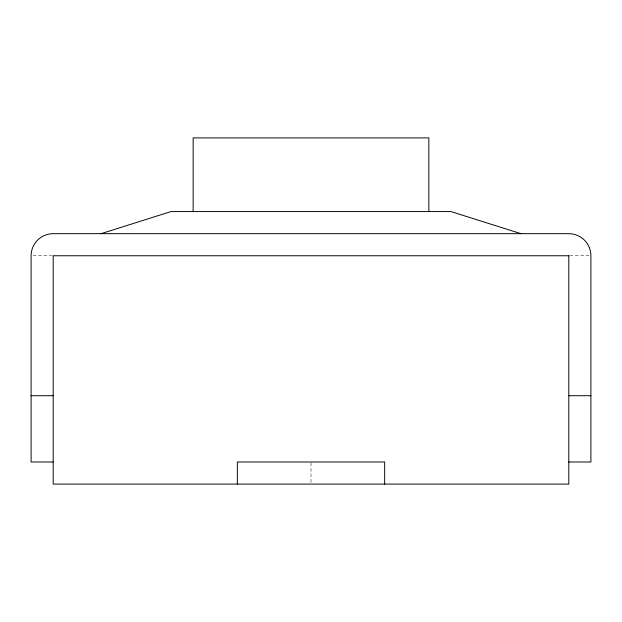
<?xml version="1.0" encoding="UTF-8"?>
<svg xmlns="http://www.w3.org/2000/svg" width="622" height="622" viewBox="0 0 622 622"><rect width="100%" height="100%" fill="white"/><g stroke="black" fill="none" stroke-linecap="round" stroke-linejoin="round"><path stroke-width="0.47" stroke-dasharray="3.11 2.33" d="M33.02 255.759L52.24 255.759M569.76 255.759L588.98 255.759M311 462.962L311 483.138"/><path stroke-width="0.93" d="M101.075 233.662L171.05 211.566L450.95 211.566L520.925 233.662M31.1 395.709L53.197 395.709M568.803 395.709L590.9 395.709M53.197 461.998L31.1 461.998L31.1 255.759A22.097 22.097 0 0 1 53.197 233.662L568.803 233.662A22.097 22.097 0 0 1 590.9 255.759L590.9 461.998L568.803 461.998M428.853 211.566L428.853 137.905L193.147 137.905L193.147 211.566M384.66 484.095L384.66 461.998L237.34 461.998L237.34 484.095M568.803 255.759L53.197 255.759L53.197 484.095L568.803 484.095L568.803 255.759"/></g></svg>
